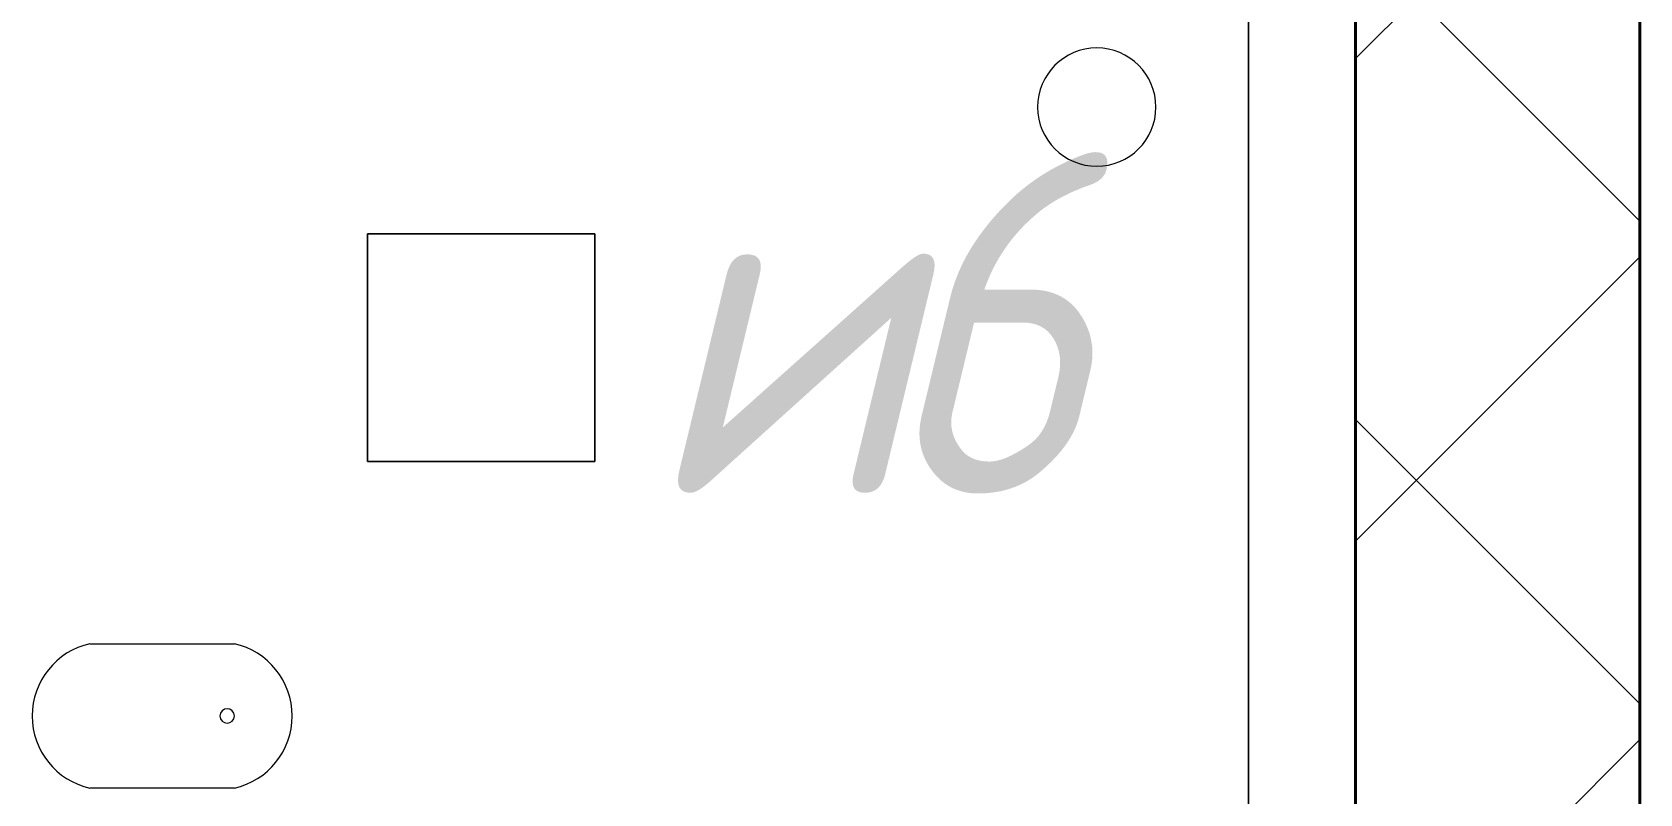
# Model space of a CAD drawing. Header units: millimetres. Extents: x -32954 to 151739, y -65671 to 56243.
# Drawn here: x -19594 to -18888, y -8729 to -8394 of the extents above; entities that cross this region are included whole.
import ezdxf

# ---------------------------------------------------------------- set-up
doc = ezdxf.new("R2010")
doc.units = ezdxf.units.MM
for name, color, linetype, lineweight in [('A-GENM', 7, 'Continuous', 9), ('I-FURN', 7, 'Continuous', 9), ('M-EQPM', 7, 'Continuous', 9), ('M-EQPM-IDEN', 7, 'Continuous', 9), ('Стены разрез', 7, 'Continuous', 40)]:
    doc.layers.add(name, color=color, linetype=linetype, lineweight=lineweight)
doc.styles.add('GOST Common_I', font='GOST_Common Italic.ttf', dxfattribs={"width": 0.9, "height": 150})

# ---------------------------------------------------------------- blocks, each defined once
blk = doc.blocks.new('М167_Стол рабочий _ тумба подкатная - Стол рабочий _ тумба 1500-10524785-О_ТХ_Подвал')
at = {"layer": 'I-FURN'}
for p, q in [((-750, -320), (750, -320)), ((750, -320), (-750, -320))]:
    blk.add_line(p, q, dxfattribs=at)
for start, end in [(0, 180), (0, 180), (180, 360), (180, 0)]:
    blk.add_arc((669.69, -253.3), 26, start, end, dxfattribs=at)
blk = doc.blocks.new('АРМ_Компьютер - ГКБ_АРМ2 _2_2_-10174118-О_ТХ_Подвал')
at = {"layer": 'A-GENM'}
for p, q in [((312.62, 255.33), (312.62, 318.83)), ((376.12, 318.83), (376.12, 255.33))]:
    blk.add_line(p, q, dxfattribs=at)
for centre, start, end in [((344.37, 311.69), 12.68038, 167.31962), ((344.37, 262.48), 192.68038, 347.31962)]:
    blk.add_arc(centre, 32.54, start, end, dxfattribs=at)
at = {"layer": 'M-EQPM'}
for start, end in [(0, 180), (0, 180), (180, 360), (180, 0)]:
    blk.add_arc((344.37, 258.49), 3.16, start, end, dxfattribs=at)
blk = doc.blocks.new('б_п_Универсальный элемент - Телефон-9405581-О_ТХ_Подвал')
at = {"layer": 'M-EQPM'}
for p, q in [((50, 50), (-50, 50)), ((-50, 50), (-50, -50)), ((-50, -50), (-50, 50)), ((-50, 50), (50, 50)), ((50, -50), (50, 50)), ((50, 50), (50, -50)), ((-50, -50), (50, -50)), ((50, -50), (-50, -50))]:
    blk.add_line(p, q, dxfattribs=at)

msp = doc.modelspace()

# ---------------------------------------------------------------- hatches: boundary and pattern name
at = {"layer": 'Стены разрез', "lineweight": 9}
h = msp.add_hatch(dxfattribs=at)
h.set_pattern_fill('FP_2', color=256, style=0, pattern_type=2)
h.set_pattern_definition([(45, (0, 0), (-106.066, 106.066), []), (135, (0, 0), (-106.066, -106.066), [])])
h.paths.add_polyline_path([(-18887.5, -10340), (-18887.5, -7720), (-19012.5, -7720), (-19012.5, -10340), (-18992.5, -10340)])

# ---------------------------------------------------------------- linework, layer by layer
at = {"layer": 'Стены разрез'}
for p, q in [((-19012.5, -7720), (-19012.5, -11875)), ((-18887.5, -10320), (-18887.5, -7720))]:
    msp.add_line(p, q, dxfattribs=at)

# ---------------------------------------------------------------- block references
at = {"layer": 'I-FURN', "rotation": 90.00000000000081}
msp.add_blockref('М167_Стол рабочий _ тумба подкатная - Стол рабочий _ тумба 1500-10524785-О_ТХ_Подвал', (-19379.58, -9096.92), dxfattribs=at)
at = {"layer": 'M-EQPM'}
for name, p, rotation in [('б_п_Универсальный элемент - Телефон-9405581-О_ТХ_Подвал', (-19396.93, -8532.91), 270.0000000000006), ('АРМ_Компьютер - ГКБ_АРМ2 _2_2_-10174118-О_ТХ_Подвал', (-19250.09, -9039.17), 90.00000000000081)]:
    msp.add_blockref(name, p, dxfattribs=dict(at, rotation=rotation))

# ---------------------------------------------------------------- texts
at = {"layer": 'M-EQPM-IDEN', "char_height": 150, "width": 122.6582, "attachment_point": 1, "style": 'GOST Common_I'}
for s, insert in [('\\fGOST Common|b0|i1|c204|p34|;\\W.9;6', (-19223.45, -8447.02)), ('\\fGOST Common|b0|i1|c204|p34|;\\W.9;и', (-19324.65, -8447.02))]:
    msp.add_mtext(s, dxfattribs=dict(at, insert=insert))

doc.saveas('drawing.dxf')
